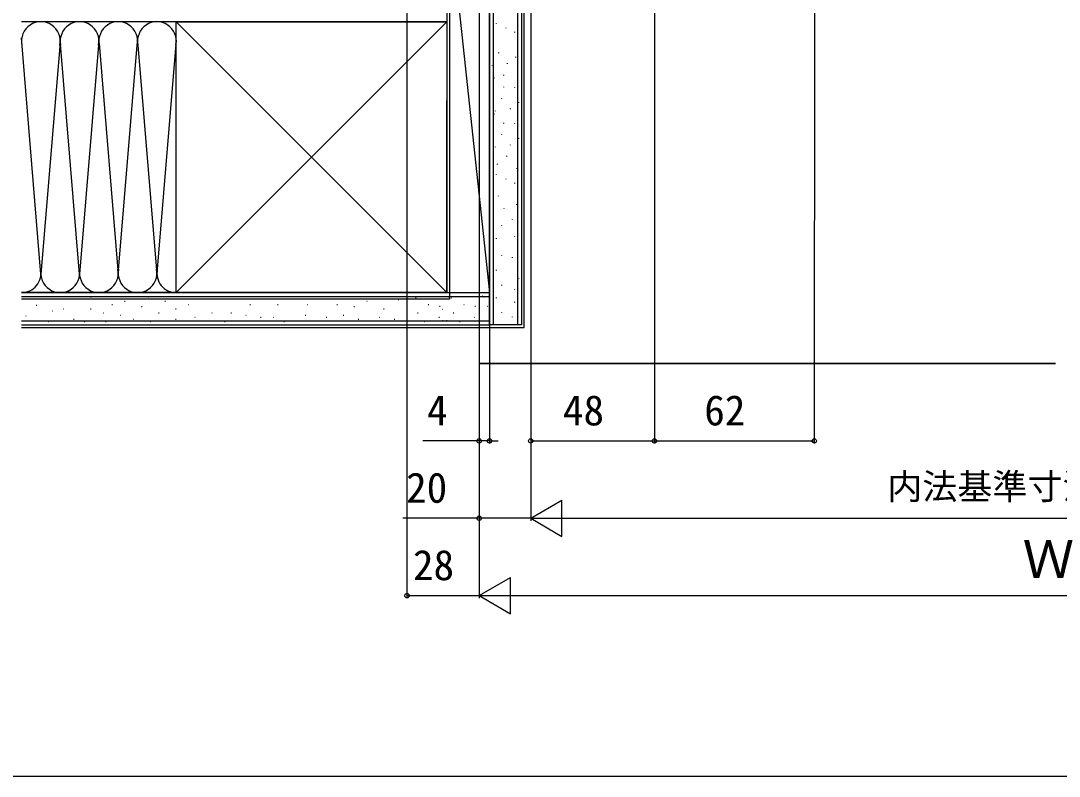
# Model space of a CAD drawing. Units: millimetres, scale not verified. Extents: x -700 to 700, y -1043 to 1038.
# Drawn here: x -145.3 to 257.5, y -1043.3 to -750.4 of the extents above; entities that cross this region are included whole.
import ezdxf
from ezdxf.enums import TextEntityAlignment as Align

# ---------------------------------------------------------------- set-up
doc = ezdxf.new("R2010")
doc.units = ezdxf.units.MM
doc.header["$LTSCALE"] = 6
for name, color, linetype in [('0-6_YKK_D', 6, 'Continuous'), ('0-7_YKK_ZWAK', 7, 'Continuous'), ('0-8_YSS_K', 3, 'Continuous'), ('0-9_YSS_KE', 3, 'Continuous')]:
    doc.layers.add(name, color=color, linetype=linetype)
doc.styles.add('ＭＳ ゴシック', font='')
doc.styles.get('ＭＳ ゴシック').set_extended_font_data('MS Gothic')

msp = doc.modelspace()

# ---------------------------------------------------------------- linework, layer by layer
at = {"layer": '0-6_YKK_D'}
for p, q in [((4.501, -636.8), (4.501, -974.298)), ((162.523, -672.287), (162.485, -914.317)), ((52.501, -688.764), (52.501, -944.3)), ((100.524, -686.779), (100.488, -914.308)), ((100.524, -686.779), (100.488, -914.308)), ((52.501, -689.764), (52.501, -944.3)), ((32.501, -701.05), (32.498, -974.298)), ((32.501, -701.05), (32.501, -944.3)), ((32.501, -701.8), (32.501, -974.298)), ((32.501, -701.8), (32.502, -914.3)), ((36.501, -701.8), (36.502, -914.3)), ((52.52, -705.271), (52.486, -914.3)), ((32.502, -913.3), (10.612, -913.3)), ((36.502, -913.3), (32.502, -913.3)), ((36.502, -913.3), (39.902, -913.3)), ((52.487, -913.3), (100.488, -913.308)), ((100.488, -913.308), (162.485, -913.317)), ((52.501, -943.3), (64.625, -936.3)), ((64.625, -950.3), (64.625, -936.3)), ((52.501, -943.3), (64.625, -950.3)), ((52.501, -943.3), (76.749, -943.3)), ((66.501, -943.3), (448.501, -943.3)), ((32.498, -973.298), (44.623, -966.298)), ((44.622, -980.298), (44.623, -966.298)), ((4.501, -973.298), (32.501, -973.298)), ((32.498, -973.298), (44.622, -980.298)), ((32.498, -973.298), (56.747, -973.298)), ((46.498, -973.298), (468.498, -973.302))]:
    msp.add_line(p, q, dxfattribs=at)
msp.add_lwpolyline([(52.501, -943.3), (32.501, -943.3), (2.828, -943.3)], dxfattribs=at)
for centre in [(32.502, -913.3), (36.502, -913.3), (52.487, -913.3), (100.488, -913.308), (100.488, -913.308), (162.485, -913.317), (32.501, -943.3), (4.501, -973.298)]:
    msp.add_circle(centre, 0.85, dxfattribs=at)
at = {"layer": '0-7_YKK_ZWAK'}
msp.add_lwpolyline([(-700, -1043.3), (700, -1043.3), (700, 996.7)], dxfattribs=at)
at = {"layer": '0-8_YSS_K'}
for p, q in [((38, -868.3), (38, -686.3)), ((47.5, -868.3), (47.5, -686.3)), ((50, -869.3), (50, -686.3)), ((19.999, -701.3), (36.5, -855.8)), ((36.5, -855.8), (36.5, -701.3)), ((19.999, -741.3), (19.999, -750.8)), ((-85.001, -750.8), (-144.994, -750.8)), ((19.999, -750.8), (-144.994, -750.8)), ((19.999, -855.8), (-85.001, -750.8)), ((19.999, -750.8), (-85.001, -855.8)), ((39.066, -751.448), (39.066, -751.648)), ((42.862, -753.096), (42.862, -753.296)), ((-137.501, -848.681), (-145.078, -756.982)), ((46.159, -754.744), (46.159, -754.944)), ((-130.076, -758.832), (-137.501, -848.681)), ((-122.501, -848.681), (-130.002, -757.907)), ((-115.161, -759.865), (-122.501, -848.681)), ((-114.891, -759.245), (-107.501, -848.681)), ((-107.501, -848.681), (-100.159, -759.832)), ((-99.843, -759.832), (-92.501, -848.681)), ((-85.007, -757.994), (-92.342, -846.768)), ((40.045, -762.767), (40.045, -762.967)), ((46.638, -764.415), (46.638, -764.615)), ((37.55, -767.709), (37.55, -767.909)), ((43.341, -766.888), (43.341, -767.088)), ((38.33, -772.514), (38.33, -772.714)), ((41.948, -771.417), (41.948, -771.617)), ((47.405, -773.293), (47.405, -773.493)), ((41.948, -776.022), (41.948, -776.222)), ((46.159, -776.249), (46.159, -776.449)), ((19.999, -855.8), (19.999, -781.3)), ((41.214, -780.37), (41.214, -780.57)), ((38.719, -785.312), (38.719, -785.512)), ((44.511, -784.491), (44.511, -784.691)), ((47.807, -782.018), (47.807, -782.218)), ((38.33, -786.484), (38.33, -786.684)), ((47.405, -787.263), (47.405, -787.463)), ((41.948, -789.992), (41.948, -790.192)), ((46.159, -790.219), (46.159, -790.419)), ((41.214, -794.34), (41.214, -794.54)), ((47.807, -795.988), (47.807, -796.188)), ((38.719, -799.282), (38.719, -799.482)), ((44.511, -798.461), (44.511, -798.661)), ((43.117, -802.79), (43.117, -802.99)), ((47.405, -802.6), (47.405, -802.8)), ((39.499, -805.908), (39.499, -806.108)), ((46.983, -807.526), (46.983, -807.726)), ((39.066, -809.999), (39.066, -810.199)), ((42.862, -811.647), (42.862, -811.847)), ((46.159, -813.295), (46.159, -813.495)), ((39.89, -818.24), (39.89, -818.44)), ((46.983, -821.537), (46.983, -821.737)), ((42.038, -823.185), (42.038, -823.385)), ((41.214, -829.779), (41.214, -829.979)), ((45.335, -827.306), (45.335, -827.506)), ((39.066, -834.724), (39.066, -834.924)), ((46.159, -833.899), (46.159, -834.099)), ((41.214, -841.248), (41.214, -841.448)), ((45.335, -842.072), (45.335, -842.272)), ((39.066, -847.017), (39.066, -847.217)), ((41.214, -852.786), (41.214, -852.986)), ((47.807, -850.314), (47.807, -850.514)), ((-85.001, -855.8), (-144.994, -855.8)), ((-144.994, -857.3), (36.5, -857.3)), ((-118.013, -857.542), (-118.213, -857.542)), ((-95.76, -857.542), (-95.96, -857.542)), ((19.999, -855.8), (36.5, -855.8)), ((20.816, -857.63), (20.616, -857.63)), ((33.81, -857.205), (33.61, -857.205)), ((34.589, -857.63), (34.389, -857.63)), ((39.066, -857.731), (39.066, -857.931)), ((46.159, -854.435), (46.159, -854.635)), ((-139.12, -860.854), (-139.32, -860.854)), ((-134.496, -858.366), (-134.696, -858.366)), ((-124.606, -858.366), (-124.806, -858.366)), ((-109.771, -860.514), (-109.971, -860.514)), ((-104.826, -859.19), (-105.026, -859.19)), ((-98.233, -861.338), (-98.433, -861.338)), ((-89.167, -859.19), (-89.367, -859.19)), ((-80.101, -860.514), (-80.301, -860.514)), ((-72.684, -858.366), (-72.884, -858.366)), ((-63.618, -858.366), (-63.818, -858.366)), ((-56.201, -860.514), (-56.401, -860.514)), ((-50.431, -858.366), (-50.631, -858.366)), ((-45.486, -860.514), (-45.686, -860.514)), ((-39.717, -858.366), (-39.917, -858.366)), ((-33.948, -860.514), (-34.148, -860.514)), ((-27.424, -858.366), (-27.624, -858.366)), ((-22.479, -860.514), (-22.679, -860.514)), ((-15.885, -861.338), (-16.085, -861.338)), ((-10.94, -859.19), (-11.14, -859.19)), ((-2.699, -858.366), (-2.899, -858.366)), ((1.392, -858.799), (1.192, -858.799)), ((8.019, -858.019), (7.819, -858.019)), ((12.96, -860.514), (12.76, -860.514)), ((17.308, -861.248), (17.108, -861.248)), ((21.791, -858.019), (21.591, -858.019)), ((26.733, -860.514), (26.533, -860.514)), ((31.081, -861.248), (30.881, -861.248)), ((35.883, -861.248), (35.683, -861.248)), ((46.159, -859.38), (46.159, -859.58)), ((-143.209, -864.944), (-143.409, -864.944)), ((-132.847, -862.987), (-133.047, -862.987)), ((-128.727, -862.162), (-128.927, -862.162)), ((-118.013, -862.162), (-118.213, -862.162)), ((-113.068, -863.811), (-113.268, -863.811)), ((-106.474, -864.635), (-106.674, -864.635)), ((-91.639, -863.811), (-91.839, -863.811)), ((-85.046, -862.162), (-85.246, -862.162)), ((-77.629, -865.459), (-77.829, -865.459)), ((-71.035, -863.811), (-71.235, -863.811)), ((-63.618, -863.811), (-63.818, -863.811)), ((-57.849, -864.635), (-58.049, -864.635)), ((-52.08, -865.459), (-52.28, -865.459)), ((-47.135, -865.459), (-47.335, -865.459)), ((-34.772, -864.635), (-34.972, -864.635)), ((-26.599, -865.459), (-26.799, -865.459)), ((-20.006, -864.635), (-20.206, -864.635)), ((-5.995, -865.459), (-6.195, -865.459)), ((-4.347, -862.162), (-4.547, -862.162)), ((4.511, -862.417), (4.31, -862.417)), ((8.839, -863.811), (8.639, -863.811)), ((17.081, -865.459), (16.881, -865.459)), ((18.283, -862.417), (18.083, -862.417)), ((22.612, -863.811), (22.412, -863.811)), ((30.854, -865.459), (30.654, -865.459)), ((41.214, -863.501), (41.214, -863.701)), ((45.335, -865.149), (45.335, -865.349)), ((-144.994, -866.8), (36.5, -866.8)), ((-144.994, -869.3), (50, -869.3)), ((-134.496, -867.107), (-134.696, -867.107)), ((-124.606, -866.283), (-124.806, -866.283)), ((-120.485, -867.107), (-120.685, -867.107)), ((-112.243, -867.107), (-112.443, -867.107)), ((-101.529, -866.283), (-101.729, -866.283)), ((-94.936, -867.107), (-95.136, -867.107)), ((-85.046, -866.283), (-85.246, -866.283)), ((-66.09, -867.107), (-66.29, -867.107)), ((-43.014, -867.107), (-43.214, -867.107)), ((-14.237, -866.283), (-14.437, -866.283)), ((-0.226, -866.283), (-0.426, -866.283)), ((4.7, -866.705), (4.5, -866.705)), ((11.312, -867.107), (11.112, -867.107)), ((18.473, -866.705), (18.273, -866.705)), ((20.037, -866.705), (19.837, -866.705)), ((25.085, -867.107), (24.885, -867.107)), ((32.497, -868.3), (32.497, -883.3)), ((32.499, -868.3), (32.499, -883.3)), ((32.497, -883.3), (256.002, -883.3)), ((256.001, -883.3), (32.499, -883.3))]:
    msp.add_line(p, q, dxfattribs=at)
for centre, start, end in [((-137.501, -758.3), 348.21621, 191.78356), ((-122.501, -758.3), 348.21621, 191.78332), ((-107.501, -758.3), 348.21621, 191.78332), ((-92.501, -758.3), 348.21621, 191.78332), ((-145.001, -848.3), 270.0476, 11.78354), ((-130.001, -848.3), 168.21647, 11.78354), ((-115.001, -848.3), 168.21647, 11.78354), ((-100.001, -848.3), 168.21647, 11.78354), ((-85.001, -848.3), 168.21647, 270)]:
    msp.add_arc(centre, 7.5, start, end, dxfattribs=at)
at = {"layer": '0-9_YSS_KE'}
for p, q in [((36.5, -868.3), (36.5, -686.3)), ((49, -868.3), (49, -686.3)), ((20.999, -701.3), (20.999, -858.3)), ((-85.001, -764.765), (-85.001, -750.8)), ((-85.001, -855.8), (-85.001, -758.3)), ((-144.994, -855.8), (36.5, -855.8)), ((36.5, -868.3), (36.5, -855.8)), ((20.999, -858.3), (-144.994, -858.3)), ((-144.994, -868.3), (36.5, -868.3)), ((49, -868.3), (36.5, -868.3))]:
    msp.add_line(p, q, dxfattribs=at)
msp.add_lwpolyline([(-85.001, -750.8), (19.999, -750.8), (19.999, -855.8), (-85.001, -855.8)], dxfattribs=at)

# ---------------------------------------------------------------- texts
at = {"layer": '0-6_YKK_D', "style": 'ＭＳ ゴシック'}
for s, height, rotation, p in [('4', 11.73, 0.001, (12.293, -910.8)), ('48', 11.73, 359.991, (64.988, -910.802)), ('62', 11.73, 359.991, (119.805, -910.811)), ('Ｗ', 14.66, 359.999, (243.294, -970.8))]:
    msp.add_text(s, height=height, rotation=rotation, dxfattribs=at).set_placement(p, align=Align.BOTTOM_LEFT)
for s, height, p in [('20', 11.73, (4.146, -940.8)), ('内法基準寸法w', 9.971, (190.776, -938.945)), ('28', 11.73, (6.819, -970.798))]:
    msp.add_text(s, height=height, dxfattribs=at).set_placement(p, align=Align.BOTTOM_LEFT)

doc.saveas('drawing.dxf')
